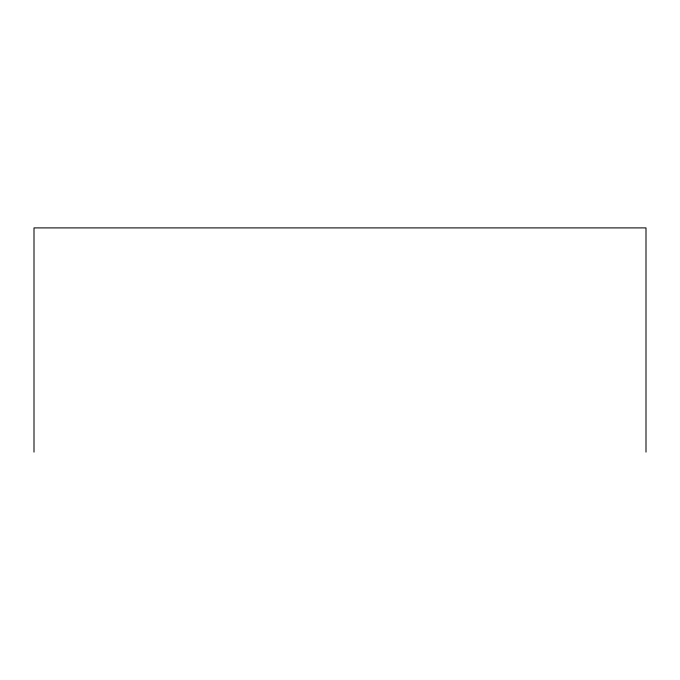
<?xml version="1.0" encoding="UTF-8"?>
<svg xmlns="http://www.w3.org/2000/svg" width="680" height="680" viewBox="0 0 680 680"><rect width="100%" height="100%" fill="white"/><g stroke="black" fill="none" stroke-linecap="round" stroke-linejoin="round"><path stroke-width="1.02" d="M646 452.098L646 227.902L34 227.902L34 452.098"/></g></svg>
